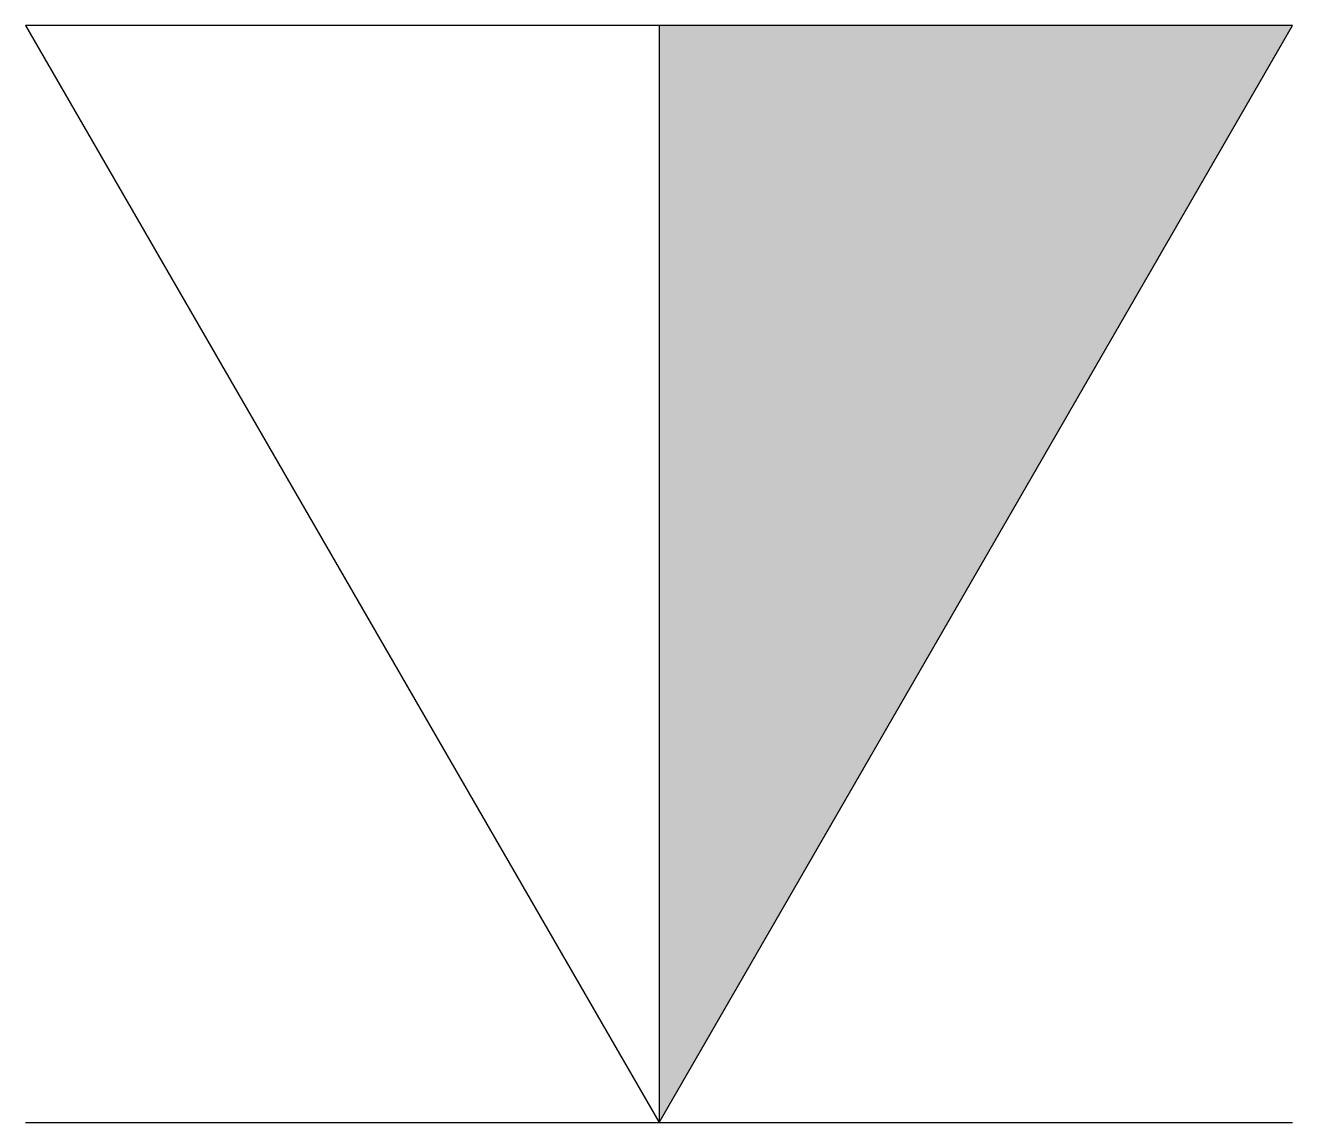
# Model space of a CAD drawing. Extents: x -3.1 to 3.1, y 0 to 5.38.
import ezdxf

# ---------------------------------------------------------------- set-up
doc = ezdxf.new("R2010")
doc.units = 0
doc.header["$LTSCALE"] = 10
doc.header["$MEASUREMENT"] = 0
doc.layers.get('0').update_dxf_attribs({"linetype": 'CONTINUOUS'})

msp = doc.modelspace()

# ---------------------------------------------------------------- hatches: boundary and pattern name
msp.add_hatch(color=256).paths.add_polyline_path([(0, 0), (3.1034, 5.3752), (0, 5.3752)])

# ---------------------------------------------------------------- linework, layer by layer
for p, q in [((0, 5.3752), (0, 0)), ((-3.1034, 0), (3.1034, 0))]:
    msp.add_line(p, q)
msp.add_lwpolyline([(0, 0), (3.1034, 5.3752), (-3.1034, 5.3752)], close=True)

doc.saveas('drawing.dxf')
